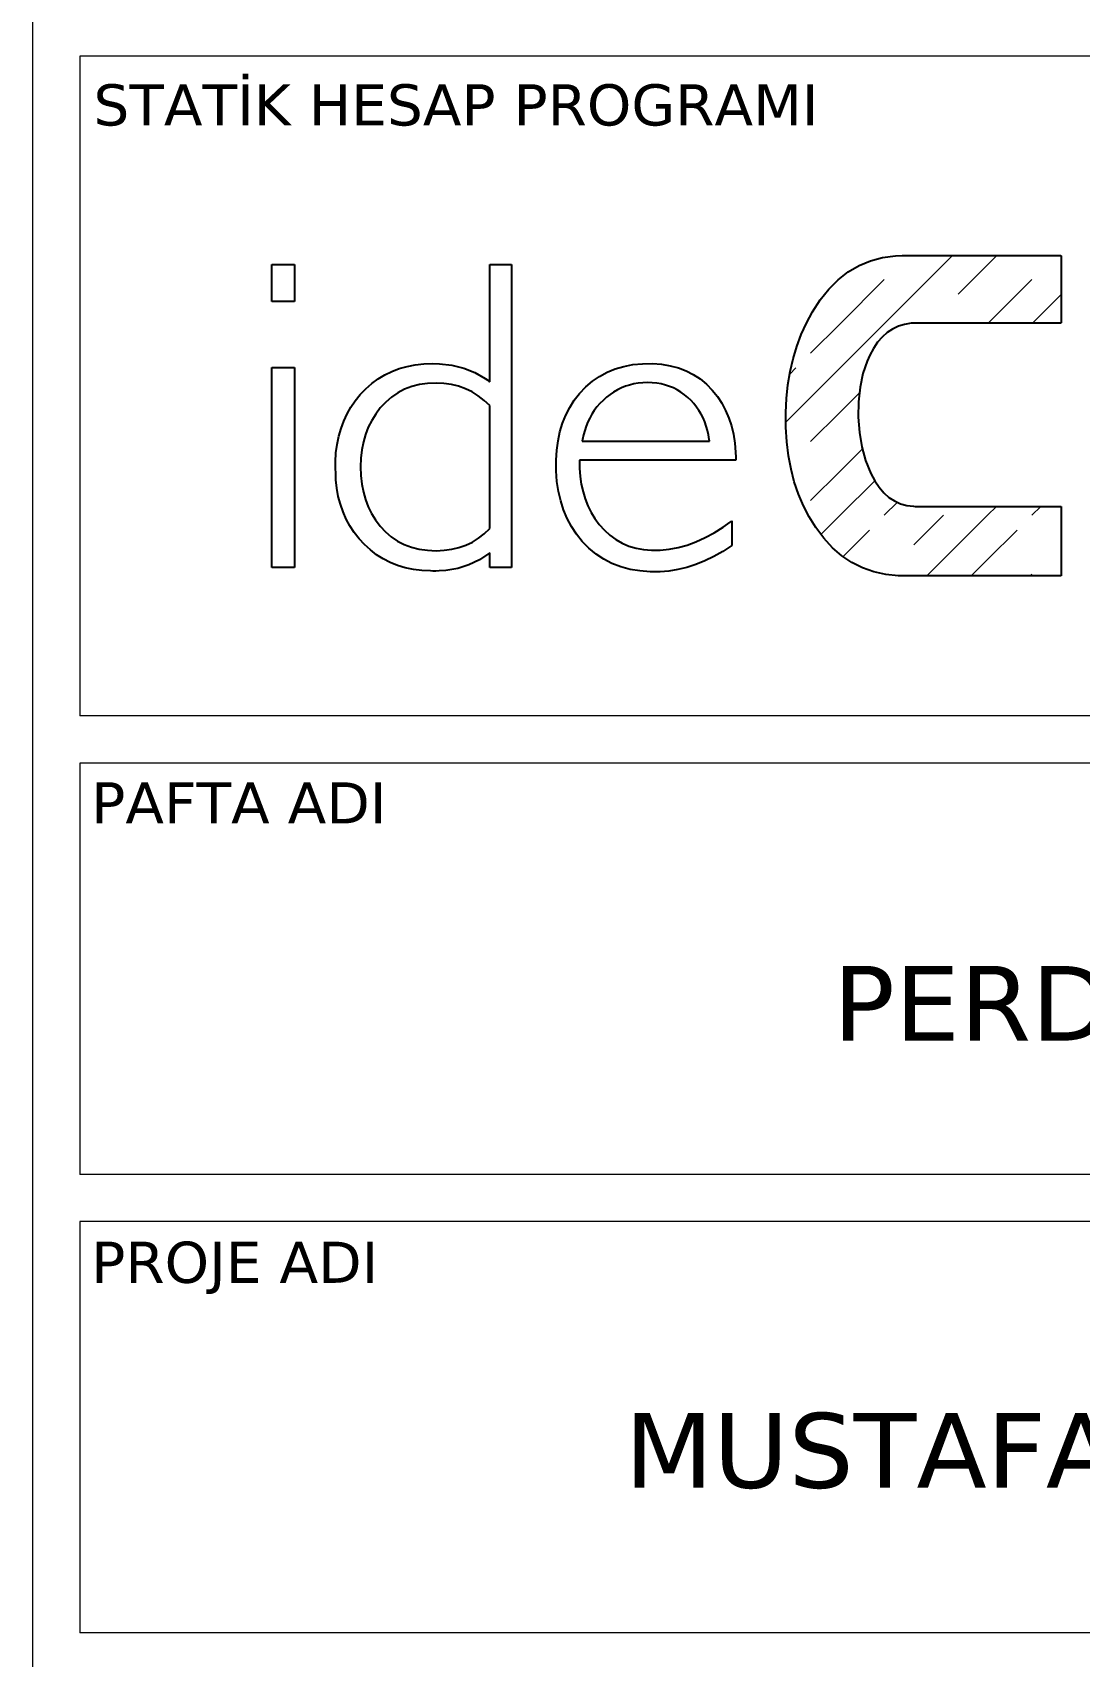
# Model space of a CAD drawing. Header units: millimetres. Extents: x 2232 to 85269, y -3593 to 5869.
# Drawn here: x 84852.8 to 84985.9, y -1063.8 to -857.2 of the extents above; entities that cross this region are included whole.
import ezdxf

# ---------------------------------------------------------------- set-up
doc = ezdxf.new("R2010")
doc.units = ezdxf.units.MM
doc.layers.add('Standart', color=7, linetype='Continuous')
doc.styles.add('verdana_1_18', font='verdana.ttf', dxfattribs={"height": 0.2})

msp = doc.modelspace()

# ---------------------------------------------------------------- linework, layer by layer
at = {"layer": 'Standart', "color": 250, "linetype": 'Continuous', "lineweight": 5}
for points in [[(84852.8, 849.19), (84852.8, -1192.84)], [(84858.8, -860.23), (84858.8, -944.18)], [(85158.8, -860.23), (84858.8, -860.23)], [(85158.8, -944.18), (84858.8, -944.18)], [(85158.8, -950.18), (84858.8, -950.18)], [(84858.8, -950.18), (84858.8, -1002.51)], [(85158.8, -1002.51), (84858.8, -1002.51)], [(85158.8, -1008.51), (84858.8, -1008.51)], [(84858.8, -1008.51), (84858.8, -1060.84)], [(85158.8, -1060.84), (84858.8, -1060.84)]]:
    msp.add_lwpolyline(points, dxfattribs=at)
at = {"layer": 'Standart', "color": 1, "linetype": 'Continuous', "lineweight": 5}
for points in [[(84955.47, -899.9), (84969.78, -885.6)], [(84974.22, -886.78), (84975.4, -885.6)], [(84970.47, -890.53), (84974.22, -886.78)], [(84955.47, -894.28), (84961.09, -888.65)], [(84974.3, -894.2), (84979.84, -888.65)], [(84979.92, -894.2), (84983.56, -890.57)], [(84951.72, -898.03), (84955.47, -894.28)], [(84948.58, -906.79), (84955.47, -899.9)], [(84949.07, -900.68), (84949.85, -899.9)], [(84955.47, -905.53), (84957.93, -903.07)], [(84951.72, -909.28), (84955.47, -905.53)], [(84955.47, -913.03), (84958.3, -910.2)], [(84951.72, -916.78), (84955.47, -913.03)], [(84955.47, -918.65), (84959.87, -914.26)], [(84961.09, -918.65), (84962.75, -917)], [(84953.02, -921.1), (84955.47, -918.65)], [(84964.84, -922.4), (84968.6, -918.65)], [(84966.51, -926.36), (84974.22, -918.65)], [(84974.22, -918.65), (84975.35, -917.52)], [(84979.84, -918.65), (84980.98, -917.52)], [(84955.84, -923.91), (84959.22, -920.53)], [(84974.22, -924.28), (84977.97, -920.53)], [(84972.14, -926.36), (84974.22, -924.28)], [(84979.64, -926.36), (84979.84, -926.15)]]:
    msp.add_lwpolyline(points, dxfattribs=at)
at = {"layer": 'Standart', "color": 159, "linetype": 'Continuous', "lineweight": -3}
for points in [[(84957.88, -886.89), (84959.33, -886.28)], [(84959.33, -886.28), (84960.87, -885.87)], [(84960.87, -885.87), (84962.51, -885.64)], [(84962.51, -885.64), (84963.36, -885.6)], [(84963.36, -885.6), (84963.57, -885.6)], [(84963.57, -885.6), (84963.64, -885.6)], [(84963.64, -885.6), (84963.65, -885.6)], [(84963.65, -885.6), (84963.73, -885.6)], [(84963.73, -885.6), (84963.91, -885.6)], [(84963.91, -885.6), (84964.18, -885.6)], [(84964.18, -885.6), (84964.95, -885.6)], [(84964.95, -885.6), (84966.01, -885.6)], [(84966.01, -885.6), (84967.3, -885.6)], [(84967.3, -885.6), (84968.77, -885.6)], [(84968.77, -885.6), (84970.39, -885.6)], [(84970.39, -885.6), (84977.26, -885.6)], [(84977.26, -885.6), (84978.84, -885.6)], [(84978.84, -885.6), (84980.27, -885.6)], [(84980.27, -885.6), (84981.5, -885.6)], [(84981.5, -885.6), (84982.49, -885.6)], [(84982.49, -885.6), (84983.18, -885.6)], [(84983.18, -885.6), (84983.4, -885.6)], [(84983.4, -885.6), (84983.53, -885.6)], [(84983.53, -885.6), (84983.56, -885.63)], [(84983.56, -885.63), (84983.56, -885.81)], [(84983.56, -885.81), (84983.56, -886.14)], [(84983.56, -886.14), (84983.56, -886.59)], [(84883.21, -891.44), (84883.21, -886.76)], [(84883.21, -886.76), (84886.1, -886.76)], [(84886.1, -886.76), (84886.1, -891.44)], [(84910.93, -886.79), (84910.93, -886.76)], [(84910.93, -886.76), (84911.05, -886.76)], [(84910.93, -887.02), (84910.93, -886.79)], [(84910.93, -887.44), (84910.93, -887.02)], [(84910.93, -888.03), (84910.93, -887.44)], [(84910.93, -888.77), (84910.93, -888.03)], [(84911.05, -886.76), (84911.29, -886.76)], [(84911.29, -886.76), (84911.63, -886.76)], [(84911.63, -886.76), (84912.44, -886.76)], [(84912.44, -886.76), (84913.21, -886.76)], [(84913.21, -886.76), (84913.49, -886.76)], [(84913.49, -886.76), (84913.65, -886.76)], [(84913.65, -886.76), (84913.68, -886.76)], [(84913.68, -886.76), (84913.69, -886.78)], [(84913.69, -886.78), (84913.69, -886.93)], [(84913.69, -886.93), (84913.69, -887.22)], [(84913.69, -887.22), (84913.69, -887.64)], [(84913.69, -887.64), (84913.69, -888.18)], [(84913.69, -888.18), (84913.69, -888.83)], [(84955.24, -888.69), (84956.51, -887.69)], [(84956.51, -887.69), (84957.88, -886.89)], [(84983.56, -886.59), (84983.56, -887.14)], [(84983.56, -887.14), (84983.56, -887.77)], [(84983.56, -887.77), (84983.56, -889.2)], [(84910.93, -889.63), (84910.93, -888.77)], [(84910.93, -891.64), (84910.93, -889.63)], [(84913.69, -888.83), (84913.69, -889.59)], [(84913.69, -889.59), (84913.69, -890.46)], [(84913.69, -890.46), (84913.69, -891.41)], [(84952.95, -891.25), (84954.05, -889.87)], [(84954.05, -889.87), (84955.24, -888.69)], [(84983.56, -889.2), (84983.56, -890.7)], [(84886.1, -891.44), (84883.21, -891.44)], [(84910.93, -893.86), (84910.93, -891.64)], [(84913.69, -891.41), (84913.69, -892.45)], [(84913.69, -892.45), (84913.69, -894.75)], [(84951.96, -892.79), (84952.95, -891.25)], [(84983.56, -890.7), (84983.56, -892.12)], [(84983.56, -892.12), (84983.56, -892.74)], [(84910.93, -896.12), (84910.93, -893.86)], [(84950.54, -895.66), (84951.2, -894.2)], [(84951.2, -894.2), (84951.96, -892.79)], [(84963.66, -894.37), (84962.88, -894.61)], [(84964.5, -894.23), (84963.66, -894.37)], [(84964.94, -894.21), (84964.5, -894.23)], [(84965.15, -894.2), (84964.94, -894.21)], [(84965.2, -894.2), (84965.15, -894.2)], [(84965.34, -894.2), (84965.2, -894.2)], [(84965.56, -894.2), (84965.34, -894.2)], [(84966.24, -894.2), (84965.56, -894.2)], [(84967.19, -894.2), (84966.24, -894.2)], [(84968.35, -894.2), (84967.19, -894.2)], [(84969.7, -894.2), (84968.35, -894.2)], [(84971.17, -894.2), (84969.7, -894.2)], [(84974.35, -894.2), (84971.17, -894.2)], [(84977.53, -894.2), (84974.35, -894.2)], [(84979.01, -894.2), (84977.53, -894.2)], [(84980.35, -894.2), (84979.01, -894.2)], [(84981.52, -894.2), (84980.35, -894.2)], [(84982.46, -894.2), (84981.52, -894.2)], [(84983.14, -894.2), (84982.46, -894.2)], [(84983.36, -894.2), (84983.14, -894.2)], [(84983.51, -894.2), (84983.36, -894.2)], [(84983.56, -894.18), (84983.51, -894.2)], [(84983.56, -892.74), (84983.56, -893.28)], [(84983.56, -893.28), (84983.56, -893.72)], [(84983.56, -893.72), (84983.56, -894.02)], [(84983.56, -894.02), (84983.56, -894.18)], [(84910.93, -898.21), (84910.93, -896.12)], [(84913.69, -894.75), (84913.69, -897.29)], [(84949.97, -897.18), (84950.54, -895.66)], [(84960.23, -896.65), (84959.7, -897.44)], [(84960.82, -895.98), (84960.23, -896.65)], [(84961.45, -895.41), (84960.82, -895.98)], [(84962.14, -894.96), (84961.45, -895.41)], [(84962.88, -894.61), (84962.14, -894.96)], [(84910.93, -899.14), (84910.93, -898.21)], [(84913.69, -897.29), (84913.69, -900.03)], [(84949.5, -898.75), (84949.97, -897.18)], [(84959.24, -898.29), (84958.91, -899.04)], [(84959.7, -897.44), (84959.24, -898.29)], [(84883.21, -925.31), (84883.21, -899.85)], [(84883.21, -899.85), (84886.1, -899.85)], [(84886.1, -899.85), (84886.1, -925.31)], [(84896.73, -901.3), (84897.59, -900.79)], [(84897.59, -900.79), (84898.48, -900.36)], [(84898.48, -900.36), (84899.43, -900)], [(84899.43, -900), (84900.42, -899.72)], [(84900.42, -899.72), (84901.46, -899.52)], [(84901.46, -899.52), (84902.55, -899.4)], [(84902.55, -899.4), (84903.68, -899.35)], [(84903.68, -899.35), (84904.54, -899.37)], [(84904.54, -899.37), (84906.13, -899.56)], [(84906.13, -899.56), (84907.64, -899.93)], [(84907.64, -899.93), (84909.04, -900.5)], [(84909.04, -900.5), (84910.36, -901.25)], [(84910.93, -899.96), (84910.93, -899.14)], [(84910.93, -900.64), (84910.93, -899.96)], [(84910.93, -901.17), (84910.93, -900.64)], [(84913.69, -900.03), (84913.69, -902.88)], [(84924.89, -900.98), (84925.86, -900.46)], [(84925.86, -900.46), (84926.89, -900.03)], [(84926.89, -900.03), (84927.99, -899.71)], [(84927.99, -899.71), (84929.14, -899.49)], [(84929.14, -899.49), (84930.36, -899.37)], [(84930.36, -899.37), (84931.61, -899.36)], [(84931.61, -899.36), (84932.77, -899.44)], [(84932.77, -899.44), (84933.87, -899.62)], [(84933.87, -899.62), (84934.91, -899.89)], [(84934.91, -899.89), (84935.89, -900.27)], [(84935.89, -900.27), (84936.81, -900.74)], [(84936.81, -900.74), (84937.67, -901.31)], [(84948.84, -902.06), (84949.12, -900.38)], [(84949.12, -900.38), (84949.5, -898.75)], [(84958.37, -900.63), (84958.01, -902.35)], [(84958.91, -899.04), (84958.37, -900.63)], [(84894.46, -903.3), (84895.17, -902.56)], [(84895.17, -902.56), (84895.93, -901.89)], [(84895.93, -901.89), (84896.73, -901.3)], [(84900.11, -902.62), (84899.25, -903.07)], [(84901.02, -902.28), (84900.11, -902.62)], [(84901.99, -902.03), (84901.02, -902.28)], [(84903.02, -901.88), (84901.99, -902.03)], [(84904.1, -901.83), (84903.02, -901.88)], [(84905.1, -901.88), (84904.1, -901.83)], [(84906.05, -902.01), (84905.1, -901.88)], [(84906.97, -902.24), (84906.05, -902.01)], [(84907.84, -902.55), (84906.97, -902.24)], [(84908.68, -902.95), (84907.84, -902.55)], [(84910.36, -901.25), (84910.67, -901.47)], [(84910.67, -901.47), (84910.82, -901.59)], [(84910.82, -901.59), (84910.9, -901.64)], [(84910.9, -901.64), (84910.93, -901.66)], [(84910.93, -901.52), (84910.93, -901.17)], [(84910.93, -901.66), (84910.93, -901.52)], [(84922.35, -903.16), (84923.13, -902.33)], [(84923.13, -902.33), (84923.98, -901.61)], [(84923.98, -901.61), (84924.89, -900.98)], [(84927.16, -902.69), (84926.68, -902.97)], [(84927.66, -902.45), (84927.16, -902.69)], [(84928.17, -902.24), (84927.66, -902.45)], [(84928.7, -902.08), (84928.17, -902.24)], [(84929.25, -901.94), (84928.7, -902.08)], [(84929.81, -901.85), (84929.25, -901.94)], [(84930.39, -901.8), (84929.81, -901.85)], [(84930.99, -901.78), (84930.39, -901.8)], [(84931.58, -901.8), (84930.99, -901.78)], [(84932.16, -901.85), (84931.58, -901.8)], [(84932.72, -901.95), (84932.16, -901.85)], [(84933.26, -902.08), (84932.72, -901.95)], [(84933.78, -902.25), (84933.26, -902.08)], [(84934.28, -902.46), (84933.78, -902.25)], [(84934.77, -902.7), (84934.28, -902.46)], [(84935.24, -902.99), (84934.77, -902.7)], [(84937.67, -901.31), (84938.48, -901.98)], [(84938.48, -901.98), (84939.22, -902.74)], [(84939.22, -902.74), (84939.87, -903.55)], [(84948.66, -903.79), (84948.84, -902.06)], [(84958.01, -902.35), (84957.81, -904.21)], [(84892.79, -905.76), (84893.28, -904.9)], [(84893.28, -904.9), (84893.84, -904.08)], [(84893.84, -904.08), (84894.46, -903.3)], [(84897.71, -904.26), (84897.02, -905)], [(84898.45, -903.61), (84897.71, -904.26)], [(84899.25, -903.07), (84898.45, -903.61)], [(84909.47, -903.44), (84908.68, -902.95)], [(84910.22, -904.03), (84909.47, -903.44)], [(84910.93, -904.7), (84910.22, -904.03)], [(84910.93, -904.74), (84910.93, -904.7)], [(84910.93, -904.87), (84910.93, -904.74)], [(84910.93, -905.08), (84910.93, -904.87)], [(84913.69, -902.88), (84913.69, -908.74)], [(84921.1, -904.94), (84921.68, -904.02)], [(84921.68, -904.02), (84922.35, -903.16)], [(84924.56, -904.87), (84924.22, -905.32)], [(84924.93, -904.44), (84924.56, -904.87)], [(84925.34, -904.03), (84924.93, -904.44)], [(84925.77, -903.64), (84925.34, -904.03)], [(84926.22, -903.29), (84925.77, -903.64)], [(84926.68, -902.97), (84926.22, -903.29)], [(84935.68, -903.31), (84935.24, -902.99)], [(84936.11, -903.67), (84935.68, -903.31)], [(84936.52, -904.05), (84936.11, -903.67)], [(84936.89, -904.45), (84936.52, -904.05)], [(84937.22, -904.88), (84936.89, -904.45)], [(84937.53, -905.32), (84937.22, -904.88)], [(84939.87, -903.55), (84940.44, -904.41)], [(84940.44, -904.41), (84940.92, -905.32)], [(84948.57, -905.58), (84948.66, -903.79)], [(84957.81, -904.21), (84957.78, -906.18)], [(84892.02, -907.61), (84892.37, -906.66)], [(84892.37, -906.66), (84892.79, -905.76)], [(84895.92, -906.59), (84895.49, -907.45)], [(84896.43, -905.77), (84895.92, -906.59)], [(84897.02, -905), (84896.43, -905.77)], [(84910.93, -905.37), (84910.93, -905.08)], [(84910.93, -905.72), (84910.93, -905.37)], [(84910.93, -906.14), (84910.93, -905.72)], [(84910.93, -906.62), (84910.93, -906.14)], [(84910.93, -907.14), (84910.93, -906.62)], [(84919.85, -908.04), (84920.18, -906.95)], [(84920.18, -906.95), (84920.6, -905.91)], [(84920.6, -905.91), (84921.1, -904.94)], [(84923.39, -906.78), (84923.18, -907.31)], [(84923.64, -906.28), (84923.39, -906.78)], [(84923.92, -905.79), (84923.64, -906.28)], [(84924.22, -905.32), (84923.92, -905.79)], [(84937.81, -905.78), (84937.53, -905.32)], [(84938.06, -906.27), (84937.81, -905.78)], [(84938.27, -906.77), (84938.06, -906.27)], [(84938.46, -907.3), (84938.27, -906.77)], [(84940.92, -905.32), (84941.33, -906.28)], [(84941.33, -906.28), (84941.66, -907.29)], [(84948.58, -907.45), (84948.57, -905.58)], [(84957.78, -906.18), (84957.92, -908.12)], [(84891.52, -909.64), (84891.73, -908.6)], [(84891.73, -908.6), (84892.02, -907.61)], [(84895.14, -908.36), (84894.86, -909.32)], [(84895.49, -907.45), (84895.14, -908.36)], [(84910.93, -908.33), (84910.93, -907.14)], [(84910.93, -909.65), (84910.93, -908.33)], [(84913.69, -908.74), (84913.69, -911.61)], [(84919.61, -909.18), (84919.85, -908.04)], [(84922.73, -909.02), (84922.7, -909.17)], [(84922.85, -908.43), (84922.73, -909.02)], [(84923, -907.86), (84922.85, -908.43)], [(84923.18, -907.31), (84923, -907.86)], [(84938.62, -907.85), (84938.46, -907.3)], [(84938.75, -908.42), (84938.62, -907.85)], [(84938.84, -909.01), (84938.75, -908.42)], [(84938.86, -909.17), (84938.84, -909.01)], [(84941.66, -907.29), (84941.91, -908.35)], [(84941.91, -908.35), (84942.09, -909.47)], [(84948.7, -909.3), (84948.58, -907.45)], [(84957.92, -908.12), (84958.23, -909.96)], [(84891.3, -911.84), (84891.37, -910.72)], [(84891.37, -910.72), (84891.52, -909.64)], [(84894.67, -910.33), (84894.55, -911.39)], [(84894.86, -909.32), (84894.67, -910.33)], [(84910.93, -911.06), (84910.93, -909.65)], [(84910.93, -912.52), (84910.93, -911.06)], [(84919.37, -911.65), (84919.44, -910.39)], [(84919.44, -910.39), (84919.61, -909.18)], [(84922.7, -909.17), (84922.7, -909.22)], [(84922.7, -909.22), (84922.72, -909.22)], [(84922.7, -909.22), (84922.7, -909.22)], [(84922.7, -909.22), (84922.7, -909.22)], [(84922.7, -909.22), (84922.7, -909.22)], [(84922.7, -909.22), (84922.7, -909.22)], [(84922.72, -909.22), (84922.8, -909.22)], [(84922.8, -909.22), (84922.92, -909.22)], [(84922.92, -909.22), (84923.1, -909.22)], [(84923.1, -909.22), (84923.31, -909.22)], [(84923.31, -909.22), (84923.57, -909.22)], [(84923.57, -909.22), (84923.86, -909.22)], [(84923.86, -909.22), (84924.19, -909.22)], [(84924.19, -909.22), (84924.94, -909.22)], [(84924.94, -909.22), (84925.81, -909.22)], [(84925.81, -909.22), (84926.78, -909.22)], [(84926.78, -909.22), (84927.81, -909.22)], [(84927.81, -909.22), (84928.9, -909.22)], [(84928.9, -909.22), (84930.03, -909.22)], [(84930.03, -909.22), (84932.29, -909.22)], [(84932.29, -909.22), (84933.39, -909.22)], [(84933.39, -909.22), (84934.45, -909.22)], [(84934.45, -909.22), (84935.44, -909.22)], [(84935.44, -909.22), (84936.34, -909.22)], [(84936.34, -909.22), (84937.14, -909.22)], [(84937.14, -909.22), (84937.49, -909.22)], [(84937.49, -909.22), (84937.81, -909.22)], [(84937.81, -909.22), (84938.09, -909.22)], [(84938.09, -909.22), (84938.33, -909.22)], [(84938.33, -909.22), (84938.53, -909.22)], [(84938.53, -909.22), (84938.69, -909.22)], [(84938.69, -909.22), (84938.8, -909.22)], [(84938.8, -909.22), (84938.86, -909.22)], [(84938.87, -909.22), (84938.86, -909.17)], [(84938.86, -909.22), (84938.87, -909.22)], [(84942.09, -909.47), (84942.18, -910.64)], [(84942.18, -910.64), (84942.2, -911.24)], [(84948.91, -911.07), (84948.7, -909.3)], [(84949.23, -912.77), (84948.91, -911.07)], [(84958.23, -909.96), (84958.71, -911.68)], [(84891.35, -914.13), (84891.3, -911.84)], [(84894.55, -911.39), (84894.51, -912.5)], [(84894.51, -912.5), (84894.55, -913.61)], [(84910.93, -913.98), (84910.93, -912.52)], [(84913.69, -911.61), (84913.69, -914.36)], [(84919.38, -913), (84919.37, -911.65)], [(84919.48, -914.34), (84919.38, -913)], [(84922.41, -911.64), (84922.34, -911.64)], [(84922.34, -911.64), (84922.34, -911.64)], [(84922.34, -911.64), (84922.34, -911.66)], [(84922.34, -911.66), (84922.34, -911.74)], [(84922.34, -911.74), (84922.34, -911.92)], [(84922.34, -911.92), (84922.34, -911.94)], [(84922.34, -911.94), (84922.34, -911.94)], [(84922.34, -911.94), (84922.34, -911.94)], [(84922.34, -911.94), (84922.34, -911.99)], [(84922.34, -911.99), (84922.34, -912.13)], [(84922.34, -912.13), (84922.35, -912.66)], [(84922.35, -912.66), (84922.43, -913.7)], [(84922.57, -911.64), (84922.41, -911.64)], [(84922.83, -911.64), (84922.57, -911.64)], [(84923.17, -911.64), (84922.83, -911.64)], [(84923.58, -911.64), (84923.17, -911.64)], [(84924.07, -911.64), (84923.58, -911.64)], [(84924.62, -911.64), (84924.07, -911.64)], [(84925.23, -911.64), (84924.62, -911.64)], [(84925.89, -911.64), (84925.23, -911.64)], [(84927.35, -911.64), (84925.89, -911.64)], [(84928.95, -911.64), (84927.35, -911.64)], [(84930.65, -911.64), (84928.95, -911.64)], [(84934.12, -911.64), (84930.65, -911.64)], [(84935.81, -911.64), (84934.12, -911.64)], [(84937.39, -911.64), (84935.81, -911.64)], [(84938.83, -911.64), (84937.39, -911.64)], [(84939.48, -911.64), (84938.83, -911.64)], [(84940.08, -911.64), (84939.48, -911.64)], [(84940.61, -911.64), (84940.08, -911.64)], [(84941.08, -911.64), (84940.61, -911.64)], [(84941.47, -911.64), (84941.08, -911.64)], [(84941.79, -911.64), (84941.47, -911.64)], [(84942.02, -911.64), (84941.79, -911.64)], [(84942.16, -911.64), (84942.02, -911.64)], [(84942.2, -911.64), (84942.16, -911.64)], [(84942.2, -911.24), (84942.2, -911.53)], [(84942.2, -911.53), (84942.2, -911.53)], [(84942.2, -911.53), (84942.2, -911.59)], [(84942.2, -911.59), (84942.2, -911.64)], [(84949.65, -914.4), (84949.23, -912.77)], [(84958.71, -911.68), (84959.37, -913.32)], [(84891.48, -915.22), (84891.35, -914.13)], [(84891.68, -916.26), (84891.48, -915.22)], [(84894.55, -913.61), (84894.66, -914.68)], [(84894.66, -914.68), (84894.86, -915.7)], [(84910.93, -915.4), (84910.93, -913.98)], [(84913.69, -914.36), (84913.69, -916.94)], [(84919.67, -915.62), (84919.48, -914.34)], [(84922.43, -913.7), (84922.57, -914.7)], [(84922.57, -914.7), (84922.79, -915.66)], [(84950.18, -915.96), (84949.65, -914.4)], [(84959.37, -913.32), (84959.87, -914.26)], [(84959.87, -914.26), (84960.42, -915.08)], [(84960.42, -915.08), (84961.02, -915.78)], [(84891.95, -917.26), (84891.68, -916.26)], [(84892.28, -918.22), (84891.95, -917.26)], [(84894.86, -915.7), (84895.13, -916.66)], [(84895.13, -916.66), (84895.48, -917.58)], [(84910.93, -916.72), (84910.93, -915.4)], [(84910.93, -917.9), (84910.93, -916.72)], [(84913.69, -916.94), (84913.69, -919.28)], [(84919.95, -916.83), (84919.67, -915.62)], [(84920.31, -917.98), (84919.95, -916.83)], [(84922.79, -915.66), (84923.06, -916.58)], [(84923.06, -916.58), (84923.41, -917.45)], [(84950.8, -917.45), (84950.18, -915.96)], [(84961.02, -915.78), (84961.68, -916.37)], [(84961.68, -916.37), (84962.38, -916.83)], [(84962.38, -916.83), (84963.13, -917.18)], [(84963.13, -917.18), (84963.94, -917.4)], [(84892.69, -919.14), (84892.28, -918.22)], [(84893.16, -920.01), (84892.69, -919.14)], [(84895.48, -917.58), (84895.9, -918.44)], [(84895.9, -918.44), (84896.41, -919.25)], [(84896.41, -919.25), (84896.99, -920.02)], [(84910.93, -918.43), (84910.93, -917.9)], [(84910.93, -918.9), (84910.93, -918.43)], [(84910.93, -919.32), (84910.93, -918.9)], [(84910.93, -919.68), (84910.93, -919.32)], [(84913.69, -919.28), (84913.69, -920.35)], [(84920.77, -919.08), (84920.31, -917.98)], [(84921.32, -920.1), (84920.77, -919.08)], [(84923.41, -917.45), (84923.82, -918.28)], [(84923.82, -918.28), (84924.29, -919.07)], [(84924.29, -919.07), (84924.85, -919.82)], [(84941.64, -919.43), (84941.71, -919.38)], [(84941.71, -919.38), (84941.71, -919.38)], [(84941.71, -919.38), (84941.71, -919.42)], [(84951.53, -918.87), (84950.8, -917.45)], [(84952.37, -920.22), (84951.53, -918.87)], [(84963.94, -917.4), (84964.79, -917.51)], [(84964.79, -917.51), (84965.01, -917.52)], [(84965.01, -917.52), (84965.12, -917.52)], [(84965.12, -917.52), (84965.15, -917.52)], [(84965.15, -917.52), (84965.24, -917.52)], [(84965.24, -917.52), (84965.41, -917.52)], [(84965.41, -917.52), (84965.98, -917.52)], [(84965.98, -917.52), (84966.84, -917.52)], [(84966.84, -917.52), (84967.94, -917.52)], [(84967.94, -917.52), (84969.23, -917.52)], [(84969.23, -917.52), (84970.67, -917.52)], [(84970.67, -917.52), (84972.21, -917.52)], [(84972.21, -917.52), (84975.43, -917.52)], [(84975.43, -917.52), (84978.53, -917.52)], [(84978.53, -917.52), (84979.92, -917.52)], [(84979.92, -917.52), (84981.15, -917.52)], [(84981.15, -917.52), (84982.17, -917.52)], [(84982.17, -917.52), (84982.95, -917.52)], [(84982.95, -917.52), (84983.42, -917.52)], [(84983.42, -917.52), (84983.53, -917.52)], [(84983.53, -917.52), (84983.56, -917.52)], [(84983.56, -917.52), (84983.56, -917.63)], [(84983.56, -917.63), (84983.56, -917.9)], [(84983.56, -917.9), (84983.56, -918.31)], [(84983.56, -918.31), (84983.56, -918.82)], [(84983.56, -918.82), (84983.56, -920.12)], [(84893.7, -920.84), (84893.16, -920.01)], [(84894.31, -921.63), (84893.7, -920.84)], [(84896.99, -920.02), (84897.67, -920.75)], [(84897.67, -920.75), (84898.41, -921.39)], [(84898.41, -921.39), (84899.21, -921.93)], [(84909.51, -921.58), (84910.24, -921.01)], [(84910.24, -921.01), (84910.93, -920.35)], [(84910.93, -919.96), (84910.93, -919.68)], [(84910.93, -920.17), (84910.93, -919.96)], [(84910.93, -920.3), (84910.93, -920.17)], [(84910.93, -920.35), (84910.93, -920.3)], [(84910.93, -920.35), (84910.93, -920.35)], [(84913.69, -920.35), (84913.69, -921.33)], [(84913.69, -921.33), (84913.69, -922.22)], [(84921.96, -921.07), (84921.32, -920.1)], [(84922.69, -921.98), (84921.96, -921.07)], [(84924.85, -919.82), (84925.5, -920.55)], [(84925.5, -920.55), (84926.2, -921.2)], [(84926.2, -921.2), (84926.96, -921.75)], [(84938.3, -921.5), (84939.46, -920.88)], [(84939.46, -920.88), (84940.62, -920.15)], [(84940.62, -920.15), (84941.2, -919.75)], [(84941.2, -919.75), (84941.49, -919.54)], [(84941.49, -919.54), (84941.64, -919.43)], [(84941.71, -919.42), (84941.71, -919.52)], [(84941.71, -919.52), (84941.71, -919.84)], [(84941.71, -919.84), (84941.71, -920.3)], [(84941.71, -920.3), (84941.71, -921.37)], [(84941.71, -921.37), (84941.71, -921.87)], [(84953.39, -921.58), (84952.37, -920.22)], [(84983.56, -920.12), (84983.56, -923.17)], [(84895, -922.38), (84894.31, -921.63)], [(84895.75, -923.06), (84895, -922.38)], [(84896.54, -923.67), (84895.75, -923.06)], [(84899.21, -921.93), (84900.07, -922.37)], [(84900.07, -922.37), (84900.99, -922.72)], [(84900.99, -922.72), (84901.97, -922.96)], [(84901.97, -922.96), (84903, -923.11)], [(84903, -923.11), (84904.1, -923.16)], [(84904.1, -923.16), (84905.12, -923.11)], [(84905.12, -923.11), (84906.09, -922.98)], [(84906.09, -922.98), (84907.02, -922.76)], [(84907.02, -922.76), (84907.9, -922.46)], [(84907.9, -922.46), (84908.73, -922.06)], [(84908.73, -922.06), (84909.51, -921.58)], [(84910.93, -923.43), (84909.63, -924.3)], [(84910.93, -923.44), (84910.93, -923.43)], [(84910.93, -923.43), (84910.93, -923.43)], [(84910.93, -923.51), (84910.93, -923.44)], [(84910.93, -923.66), (84910.93, -923.51)], [(84913.69, -922.22), (84913.69, -923.01)], [(84913.69, -923.01), (84913.69, -923.7)], [(84923.53, -922.84), (84922.69, -921.98)], [(84924.44, -923.6), (84923.53, -922.84)], [(84926.96, -921.75), (84927.76, -922.2)], [(84927.76, -922.2), (84928.62, -922.57)], [(84928.62, -922.57), (84929.53, -922.84)], [(84929.53, -922.84), (84930.49, -923.01)], [(84930.49, -923.01), (84931.51, -923.1)], [(84931.51, -923.1), (84932.6, -923.08)], [(84932.6, -923.08), (84933.73, -922.97)], [(84933.73, -922.97), (84934.87, -922.76)], [(84934.87, -922.76), (84936.01, -922.44)], [(84936.01, -922.44), (84937.15, -922.02)], [(84937.15, -922.02), (84938.3, -921.5)], [(84940.55, -923.24), (84939.4, -923.89)], [(84941.71, -922.5), (84940.55, -923.24)], [(84941.71, -921.87), (84941.71, -922.25)], [(84941.71, -922.25), (84941.71, -922.47)], [(84941.71, -922.47), (84941.71, -922.5)], [(84941.71, -922.5), (84941.71, -922.5)], [(84954.5, -922.78), (84953.39, -921.58)], [(84955.69, -923.8), (84954.5, -922.78)], [(84983.56, -923.17), (84983.56, -924.57)], [(84886.1, -925.31), (84883.21, -925.31)], [(84897.39, -924.2), (84896.54, -923.67)], [(84898.27, -924.65), (84897.39, -924.2)], [(84899.21, -925.03), (84898.27, -924.65)], [(84900.19, -925.32), (84899.21, -925.03)], [(84901.22, -925.54), (84900.19, -925.32)], [(84902.29, -925.68), (84901.22, -925.54)], [(84906.88, -925.41), (84905.33, -925.67)], [(84908.29, -924.96), (84906.88, -925.41)], [(84909.63, -924.3), (84908.29, -924.96)], [(84910.93, -924.15), (84910.93, -923.66)], [(84910.93, -924.72), (84910.93, -924.15)], [(84910.93, -925.16), (84910.93, -924.72)], [(84910.93, -925.28), (84910.93, -925.16)], [(84910.94, -925.31), (84910.93, -925.28)], [(84911.06, -925.31), (84910.94, -925.31)], [(84911.31, -925.31), (84911.06, -925.31)], [(84912.05, -925.31), (84911.31, -925.31)], [(84912.87, -925.31), (84912.05, -925.31)], [(84913.23, -925.31), (84912.87, -925.31)], [(84913.51, -925.31), (84913.23, -925.31)], [(84913.66, -925.31), (84913.51, -925.31)], [(84913.69, -925.31), (84913.66, -925.31)], [(84913.69, -923.7), (84913.69, -924.28)], [(84913.69, -924.28), (84913.69, -924.73)], [(84913.69, -924.73), (84913.69, -925.06)], [(84913.69, -925.06), (84913.69, -925.26)], [(84913.69, -925.26), (84913.69, -925.31)], [(84925.42, -924.24), (84924.44, -923.6)], [(84926.47, -924.78), (84925.42, -924.24)], [(84927.58, -925.21), (84926.47, -924.78)], [(84928.77, -925.53), (84927.58, -925.21)], [(84930.02, -925.74), (84928.77, -925.53)], [(84934.84, -925.56), (84933.71, -925.75)], [(84935.98, -925.28), (84934.84, -925.56)], [(84937.11, -924.91), (84935.98, -925.28)], [(84938.26, -924.45), (84937.11, -924.91)], [(84939.4, -923.89), (84938.26, -924.45)], [(84956.96, -924.65), (84955.69, -923.8)], [(84958.31, -925.33), (84956.96, -924.65)], [(84959.75, -925.84), (84958.31, -925.33)], [(84983.56, -924.57), (84983.56, -925.17)], [(84983.56, -925.17), (84983.56, -925.67)], [(84903.41, -925.74), (84902.29, -925.68)], [(84903.7, -925.75), (84903.41, -925.74)], [(84903.85, -925.75), (84903.7, -925.75)], [(84904.07, -925.75), (84903.85, -925.75)], [(84904.5, -925.73), (84904.07, -925.75)], [(84905.33, -925.67), (84904.5, -925.73)], [(84931.34, -925.85), (84930.02, -925.74)], [(84932.02, -925.86), (84931.34, -925.85)], [(84932.58, -925.84), (84932.02, -925.86)], [(84933.71, -925.75), (84932.58, -925.84)], [(84961.27, -926.18), (84959.75, -925.84)], [(84962.87, -926.34), (84961.27, -926.18)], [(84963.65, -926.36), (84962.87, -926.34)], [(84963.71, -926.36), (84963.65, -926.36)], [(84963.87, -926.36), (84963.71, -926.36)], [(84964.12, -926.36), (84963.87, -926.36)], [(84964.45, -926.36), (84964.12, -926.36)], [(84965.34, -926.36), (84964.45, -926.36)], [(84966.5, -926.36), (84965.34, -926.36)], [(84967.87, -926.36), (84966.5, -926.36)], [(84969.4, -926.36), (84967.87, -926.36)], [(84971.06, -926.36), (84969.4, -926.36)], [(84974.53, -926.36), (84971.06, -926.36)], [(84977.91, -926.36), (84974.53, -926.36)], [(84979.43, -926.36), (84977.91, -926.36)], [(84980.79, -926.36), (84979.43, -926.36)], [(84981.93, -926.36), (84980.79, -926.36)], [(84982.8, -926.36), (84981.93, -926.36)], [(84983.12, -926.36), (84982.8, -926.36)], [(84983.36, -926.36), (84983.12, -926.36)], [(84983.51, -926.36), (84983.36, -926.36)], [(84983.56, -926.36), (84983.51, -926.36)], [(84983.56, -925.67), (84983.56, -926.05)], [(84983.56, -926.05), (84983.56, -926.28)], [(84983.56, -926.28), (84983.56, -926.36)], [(84983.56, -926.36), (84983.56, -926.36)], [(84983.56, -926.36), (84983.56, -926.36)]]:
    msp.add_lwpolyline(points, dxfattribs=at)

# ---------------------------------------------------------------- texts
at = {"layer": 'Standart', "color": 1, "linetype": 'Continuous', "lineweight": -3, "style": 'verdana_1_18'}
msp.add_text('STATİK HESAP PROGRAMI', height=5.2381, dxfattribs=at).set_placement((84860.55, -869.06))
at = {"layer": 'Standart', "color": 1, "linetype": 'Continuous', "lineweight": 5, "style": 'verdana_1_18'}
for s, p in [('PAFTA ADI', (84860.27, -957.86)), ('PROJE ADI', (84860.27, -1016.3))]:
    msp.add_text(s, height=5.238, dxfattribs=at).set_placement(p)
at = {"layer": 'Standart', "color": 254, "linetype": 'Continuous', "lineweight": 5, "style": 'verdana_1_18'}
for s, p in [(' PERDE DETAYLARI', (84950.41, -985.5)), ('MUSTAFA SELVİ 1.KISIM', (84928.07, -1042.37))]:
    msp.add_text(s, height=9.5238, dxfattribs=at).set_placement(p)

doc.saveas('drawing.dxf')
